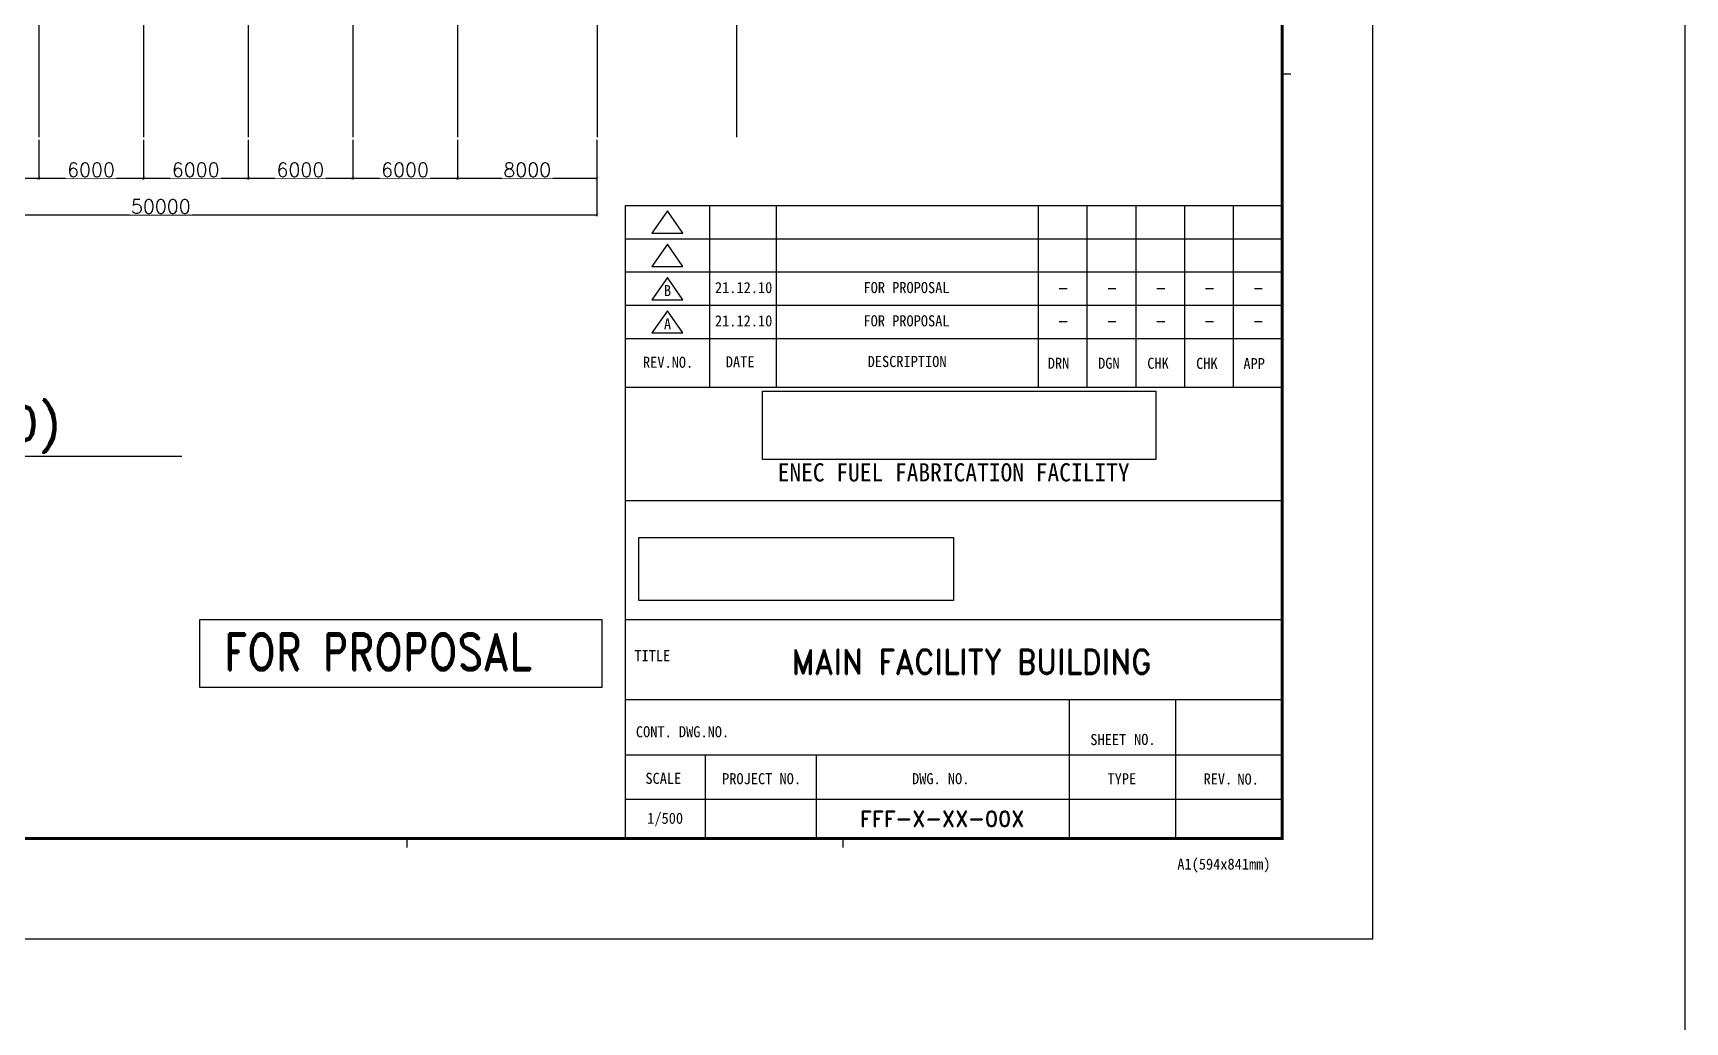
# Model space of a CAD drawing. Header units: millimetres. Extents: x -232466 to 860779, y -177975 to 311634.
# Drawn here: x 766094 to 860779, y 143393 to 200097 of the extents above; entities that cross this region are included whole.
import ezdxf
from ezdxf.enums import TextEntityAlignment as Align

# ---------------------------------------------------------------- set-up
doc = ezdxf.new("R2010")
doc.units = ezdxf.units.MM
doc.header["$XCLIPFRAME"] = 2
doc.linetypes.add('AXES', pattern=[50.8, 31.75, -6.35, 6.35, -6.35])
doc.linetypes.add('CENTER', pattern=[2, 1.25, -0.25, 0.25, -0.25])
for name, color, linetype in [('Center Line', 1, 'CENTER'), ('dim', 7, 'Continuous'), ('TEXT1', 7, 'Continuous'), ('TITLEBOX', 7, 'Continuous'), ('TXT', 2, 'Continuous')]:
    doc.layers.add(name, color=color, linetype=linetype)
doc.layers.add('TEXT', color=7, linetype='Continuous', lineweight=15)
doc.styles.add('RD20', font='ROMAND.SHX', dxfattribs={"width": 0.8, "height": 2})
doc.styles.add('RD6', font='ROMAND.shx', dxfattribs={"width": 0.83, "height": 6})
doc.styles.add('ROMAND', font='romand')
doc.styles.add('RomanS', font='romans.shx')
doc.styles.add('돋움체', font='')
doc.styles.get('돋움체').set_extended_font_data('DotumChe')
doc.dimstyles.new('HYUNDAI', dxfattribs={"dimscale": 120, "dimtxt": 3, "dimasz": 3, "dimexe": 1, "dimexo": 2, "dimgap": 1, "dimtad": 1, "dimdec": 0, "dimdsep": 46, "dimtxsty": 'RomanS', "dimcen": 0, "dimclrd": 256, "dimclre": 256, "dimclrt": 3, "dimadec": 0, "dimazin": 0, "dimtfac": 1, "dimtdec": 0, "dimtix": 1, "dimtmove": 2, "dimatfit": 3, "dimfxl": 1, "dimtvp": 1, "dimtolj": 1, "dimarcsym": 0})
picture_1 = doc.add_image_def('image1', size_in_pixel=(850, 283))
picture_2 = doc.add_image_def('image2.jpg', size_in_pixel=(500, 87))

# ---------------------------------------------------------------- blocks, each defined once
blk = doc.blocks.new('_ArchTick')
at = {"color": 0, "linetype": 'ByBlock', "const_width": 0.15}
blk.add_lwpolyline([(-0.5, -0.5), (0.5, 0.5)], dxfattribs=at)
blk = doc.blocks.new('*D365')
at = {"layer": 'Defpoints', "color": 0}
for p in [(760419, 194124), (766419, 194124), (766419, 191775)]:
    blk.add_point(p, dxfattribs=at)
at = {"layer": 'dim', "lineweight": -2}
for p, q in [((760419, 193964), (760419, 191695)), ((766419, 193964), (766419, 191695)), ((760419, 191775), (766419, 191775))]:
    blk.add_line(p, q, dxfattribs=at)
at = {"layer": 'dim', "lineweight": -2, "xscale": 160, "yscale": 160, "zscale": 160, "rotation": 180}
blk.add_blockref('_ArchTick', (760419, 191775), dxfattribs=at)
at = {"layer": 'dim', "lineweight": -2, "xscale": 160, "yscale": 160, "zscale": 160}
blk.add_blockref('_ArchTick', (766419, 191775), dxfattribs=at)
at = {"layer": 'dim', "color": 0, "insert": (763419, 192255), "char_height": 800, "attachment_point": 5, "style": 'RomanS', "bg_fill": 3, "box_fill_scale": 1.1, "bg_fill_color": 257, "bg_fill_transparency": 0}
blk.add_mtext('\\A1;\\H0.025x;\\H40x;6000', dxfattribs=at)
blk = doc.blocks.new('*D366')
at = {"layer": 'Defpoints', "color": 0}
for p in [(766419, 194124), (772419, 194124), (772419, 191775)]:
    blk.add_point(p, dxfattribs=at)
at = {"layer": 'dim', "lineweight": -2}
for p, q in [((766419, 193964), (766419, 191695)), ((772419, 193964), (772419, 191695)), ((766419, 191775), (772419, 191775))]:
    blk.add_line(p, q, dxfattribs=at)
at = {"layer": 'dim', "lineweight": -2, "xscale": 160, "yscale": 160, "zscale": 160, "rotation": 180}
blk.add_blockref('_ArchTick', (766419, 191775), dxfattribs=at)
at = {"layer": 'dim', "lineweight": -2, "xscale": 160, "yscale": 160, "zscale": 160}
blk.add_blockref('_ArchTick', (772419, 191775), dxfattribs=at)
at = {"layer": 'dim', "color": 0, "insert": (769419, 192255), "char_height": 800, "attachment_point": 5, "style": 'RomanS', "bg_fill": 3, "box_fill_scale": 1.1, "bg_fill_color": 257, "bg_fill_transparency": 0}
blk.add_mtext('\\A1;\\H0.025x;\\H40x;6000', dxfattribs=at)
blk = doc.blocks.new('*D367')
at = {"layer": 'Defpoints', "color": 0}
for p in [(772419, 194124), (778419, 194124), (778419, 191775)]:
    blk.add_point(p, dxfattribs=at)
at = {"layer": 'dim', "lineweight": -2}
for p, q in [((772419, 193964), (772419, 191695)), ((778419, 193964), (778419, 191695)), ((772419, 191775), (778419, 191775))]:
    blk.add_line(p, q, dxfattribs=at)
at = {"layer": 'dim', "lineweight": -2, "xscale": 160, "yscale": 160, "zscale": 160, "rotation": 180}
blk.add_blockref('_ArchTick', (772419, 191775), dxfattribs=at)
at = {"layer": 'dim', "lineweight": -2, "xscale": 160, "yscale": 160, "zscale": 160}
blk.add_blockref('_ArchTick', (778419, 191775), dxfattribs=at)
at = {"layer": 'dim', "color": 0, "insert": (775419, 192255), "char_height": 800, "attachment_point": 5, "style": 'RomanS', "bg_fill": 3, "box_fill_scale": 1.1, "bg_fill_color": 257, "bg_fill_transparency": 0}
blk.add_mtext('\\A1;\\H0.025x;\\H40x;6000', dxfattribs=at)
blk = doc.blocks.new('*D368')
at = {"layer": 'Defpoints', "color": 0}
for p in [(778419, 194124), (784419, 194124), (784419, 191775)]:
    blk.add_point(p, dxfattribs=at)
at = {"layer": 'dim', "lineweight": -2}
for p, q in [((778419, 193964), (778419, 191695)), ((784419, 193964), (784419, 191695)), ((778419, 191775), (784419, 191775))]:
    blk.add_line(p, q, dxfattribs=at)
at = {"layer": 'dim', "lineweight": -2, "xscale": 160, "yscale": 160, "zscale": 160, "rotation": 180}
blk.add_blockref('_ArchTick', (778419, 191775), dxfattribs=at)
at = {"layer": 'dim', "lineweight": -2, "xscale": 160, "yscale": 160, "zscale": 160}
blk.add_blockref('_ArchTick', (784419, 191775), dxfattribs=at)
at = {"layer": 'dim', "color": 0, "insert": (781419, 192255), "char_height": 800, "attachment_point": 5, "style": 'RomanS', "bg_fill": 3, "box_fill_scale": 1.1, "bg_fill_color": 257, "bg_fill_transparency": 0}
blk.add_mtext('\\A1;\\H0.025x;\\H40x;6000', dxfattribs=at)
blk = doc.blocks.new('*D369')
at = {"layer": 'Defpoints', "color": 0}
for p in [(784419, 194124), (790419, 194124), (790419, 191775)]:
    blk.add_point(p, dxfattribs=at)
at = {"layer": 'dim', "lineweight": -2}
for p, q in [((784419, 193964), (784419, 191695)), ((790419, 193964), (790419, 191695)), ((784419, 191775), (790419, 191775))]:
    blk.add_line(p, q, dxfattribs=at)
at = {"layer": 'dim', "lineweight": -2, "xscale": 160, "yscale": 160, "zscale": 160, "rotation": 180}
blk.add_blockref('_ArchTick', (784419, 191775), dxfattribs=at)
at = {"layer": 'dim', "lineweight": -2, "xscale": 160, "yscale": 160, "zscale": 160}
blk.add_blockref('_ArchTick', (790419, 191775), dxfattribs=at)
at = {"layer": 'dim', "color": 0, "insert": (787419, 192255), "char_height": 800, "attachment_point": 5, "style": 'RomanS', "bg_fill": 3, "box_fill_scale": 1.1, "bg_fill_color": 257, "bg_fill_transparency": 0}
blk.add_mtext('\\A1;\\H0.025x;\\H40x;6000', dxfattribs=at)
blk = doc.blocks.new('*D370')
at = {"layer": 'Defpoints', "color": 0}
for p in [(790419, 194124), (798419, 194124), (798419, 191775)]:
    blk.add_point(p, dxfattribs=at)
at = {"layer": 'dim', "lineweight": -2}
for p, q in [((790419, 193964), (790419, 191695)), ((798419, 193964), (798419, 191695)), ((790419, 191775), (798419, 191775))]:
    blk.add_line(p, q, dxfattribs=at)
at = {"layer": 'dim', "lineweight": -2, "xscale": 160, "yscale": 160, "zscale": 160, "rotation": 180}
blk.add_blockref('_ArchTick', (790419, 191775), dxfattribs=at)
at = {"layer": 'dim', "lineweight": -2, "xscale": 160, "yscale": 160, "zscale": 160}
blk.add_blockref('_ArchTick', (798419, 191775), dxfattribs=at)
at = {"layer": 'dim', "color": 0, "insert": (794419, 192255), "char_height": 800, "attachment_point": 5, "style": 'RomanS', "bg_fill": 3, "box_fill_scale": 1.1, "bg_fill_color": 257, "bg_fill_transparency": 0}
blk.add_mtext('\\A1;\\H0.025x;\\H40x;8000', dxfattribs=at)
blk = doc.blocks.new('*D371')
at = {"layer": 'Defpoints', "color": 0}
for p in [(748419, 194124), (798419, 194124), (798419, 189675)]:
    blk.add_point(p, dxfattribs=at)
at = {"layer": 'dim', "lineweight": -2}
for p, q in [((748419, 193964), (748419, 189595)), ((798419, 193964), (798419, 189595)), ((748419, 189675), (798419, 189675))]:
    blk.add_line(p, q, dxfattribs=at)
at = {"layer": 'dim', "lineweight": -2, "xscale": 160, "yscale": 160, "zscale": 160, "rotation": 180}
blk.add_blockref('_ArchTick', (748419, 189675), dxfattribs=at)
at = {"layer": 'dim', "lineweight": -2, "xscale": 160, "yscale": 160, "zscale": 160}
blk.add_blockref('_ArchTick', (798419, 189675), dxfattribs=at)
at = {"layer": 'dim', "color": 0, "insert": (773419, 190155), "char_height": 800, "attachment_point": 5, "style": 'RomanS', "bg_fill": 3, "box_fill_scale": 1.1, "bg_fill_color": 257, "bg_fill_transparency": 0}
blk.add_mtext('\\A1;\\H0.025x;\\H40x;50000', dxfattribs=at)

msp = doc.modelspace()

# ---------------------------------------------------------------- linework, layer by layer
msp.add_line((837686.3, 156168.4), (837686.3, 153878.9))
msp.add_lwpolyline([(713136.1, 175830.5), (774619.8, 175830.5)])
at = {"layer": 'Center Line', "linetype": 'AXES'}
for p, q in [((766419.4, 277297.7), (766419.4, 194123.5)), ((772419.4, 277297.7), (772419.4, 194123.5)), ((778419.4, 277297.7), (778419.4, 194123.5)), ((784419.4, 277297.7), (784419.4, 194123.5)), ((790419.4, 277297.7), (790419.4, 194123.5)), ((798419.4, 277297.7), (798419.4, 194123.5)), ((806419.4, 277297.7), (806419.4, 194123.5))]:
    msp.add_line(p, q, dxfattribs=at)
at = {"layer": 'TITLEBOX', "color": 4, "linetype": 'Continuous'}
for p, q in [((838186.3, 197738.5), (837686.3, 197738.5)), ((787530.6, 153395), (787530.6, 153895)), ((787530.6, 153395), (787530.6, 153895)), ((812530.6, 153395), (812530.6, 153895))]:
    msp.add_line(p, q, dxfattribs=at)
at = {"layer": 'TITLEBOX'}
for p, q in [((800035.8, 190212.1), (837686.3, 190212.1)), ((800035.8, 190212.1), (800035.8, 153878.9)), ((800035.8, 190212.1), (837686.3, 190212.1)), ((800035.8, 190212.1), (800035.8, 153878.9)), ((802452.5, 189894.1), (801562.1, 188622.1)), ((802452.5, 189894.1), (801562.1, 188622.1)), ((803342.9, 188622.1), (802452.5, 189894.1)), ((803342.9, 188622.1), (802452.5, 189894.1)), ((804869.3, 190212.1), (804869.3, 179781.9)), ((804869.3, 190212.1), (804869.3, 179781.9)), ((808685.2, 190212.1), (808685.2, 179781.9)), ((808685.2, 190212.1), (808685.2, 179781.9)), ((823705.6, 190202.9), (823705.6, 179781.9)), ((823705.6, 190202.9), (823705.6, 179781.9)), ((826501.8, 190202.9), (826501.8, 179781.9)), ((826501.8, 190202.9), (826501.8, 179781.9)), ((829297.9, 190202.9), (829297.9, 179781.9)), ((829297.9, 190202.9), (829297.9, 179781.9)), ((832094.1, 190202.9), (832094.1, 179781.9)), ((832094.1, 190202.9), (832094.1, 179781.9)), ((834890.2, 190202.9), (834890.2, 179781.9)), ((834890.2, 190202.9), (834890.2, 179781.9)), ((801562.1, 188622.1), (803342.9, 188622.1)), ((801562.1, 188622.1), (803342.9, 188622.1)), ((800035.8, 188304.1), (837686.3, 188304.1)), ((800035.8, 188304.1), (837686.3, 188304.1)), ((802452.5, 187986.1), (801562.1, 186714.1)), ((802452.5, 187986.1), (801562.1, 186714.1)), ((803342.9, 186714.1), (802452.5, 187986.1)), ((803342.9, 186714.1), (802452.5, 187986.1)), ((801562.1, 186714.1), (803342.9, 186714.1)), ((801562.1, 186714.1), (803342.9, 186714.1)), ((800035.8, 186396.1), (837686.3, 186396.1)), ((800035.8, 186396.1), (837686.3, 186396.1)), ((802452.5, 186078.1), (801562.1, 184806.2)), ((802452.5, 186078.1), (801562.1, 184806.2)), ((803342.9, 184806.2), (802452.5, 186078.1)), ((803342.9, 184806.2), (802452.5, 186078.1)), ((801562.1, 184806.2), (803342.9, 184806.2)), ((801562.1, 184806.2), (803342.9, 184806.2)), ((800035.8, 184488.2), (837686.3, 184488.2)), ((800035.8, 184488.2), (837686.3, 184488.2)), ((802452.5, 184170.2), (801562.1, 182898.2)), ((802452.5, 184170.2), (801562.1, 182898.2)), ((803342.9, 182898.2), (802452.5, 184170.2)), ((803342.9, 182898.2), (802452.5, 184170.2)), ((801562.1, 182898.2), (803342.9, 182898.2)), ((801562.1, 182898.2), (803342.9, 182898.2)), ((800035.8, 182580.2), (837686.3, 182580.2)), ((800035.8, 182580.2), (837686.3, 182580.2)), ((800035.8, 179781.9), (837686.3, 179781.9)), ((800035.8, 179781.9), (837686.3, 179781.9)), ((800035.8, 173284.1), (837686.3, 173284.1)), ((800035.8, 173284.1), (837686.3, 173284.1)), ((800035.8, 166471.4), (837686.3, 166471.4)), ((800035.8, 166471.4), (837686.3, 166471.4)), ((800035.8, 161892.3), (837686.3, 161892.3)), ((800035.8, 161892.3), (837686.3, 161892.3)), ((825475.3, 161892.3), (825475.3, 153878.9)), ((825475.3, 161892.3), (825475.3, 153878.9)), ((831580.8, 161892.3), (831580.8, 153878.9)), ((831580.8, 161892.3), (831580.8, 153878.9)), ((800035.8, 158712.4), (837686.3, 158712.4)), ((800035.8, 158712.4), (837686.3, 158712.4)), ((804614.9, 158712.4), (804614.9, 153878.9)), ((804614.9, 158712.4), (804614.9, 153878.9)), ((810974.8, 158712.4), (810974.8, 153878.9)), ((810974.8, 158712.4), (810974.8, 153878.9)), ((800035.8, 156168.4), (837686.3, 156168.4)), ((800035.8, 156168.4), (837686.3, 156168.4))]:
    msp.add_line(p, q, dxfattribs=at)
at = {"layer": 'TITLEBOX', "color": 30, "linetype": 'Continuous'}
for p, q in [((775661.6, 166471.4), (798689.9, 166471.4)), ((775661.6, 162564.6), (775661.6, 166471.4)), ((798689.9, 166471.4), (798689.9, 162564.6)), ((798689.9, 162564.6), (775661.6, 162564.6)), ((812530.6, 153395), (812530.6, 153895))]:
    msp.add_line(p, q, dxfattribs=at)
at = {"layer": 'TITLEBOX', "color": 30}
msp.add_line((837686.3, 153878.9), (837686.3, 153916.7), dxfattribs=at)
at = {"layer": 'TITLEBOX', "color": 7}
msp.add_lwpolyline([(632621.3, 296645.3), (842871.3, 296645.3), (842871.3, 148145.3), (632621.3, 148145.3)], close=True, dxfattribs=at)
at = {"layer": 'TITLEBOX', "color": 4, "const_width": 175}
msp.add_lwpolyline([(637621.3, 291645.3), (837686.3, 291645.3), (837686.3, 153916.7), (637621.3, 153916.7)], close=True, dxfattribs=at)

# ---------------------------------------------------------------- texts
at = {"layer": 'TEXT', "color": 7, "style": '돋움체'}
for s, height, p in [('B', 636, (802460.9, 185329.3)), ('21.12.10', 635.99, (806824, 185502.8)), ('FOR PROPOSAL', 635.989, (816159.9, 185502.8)), ('A', 636, (802460.9, 183421.3)), ('21.12.10', 635.99, (806824, 183594.8)), ('FOR PROPOSAL', 635.989, (816159.9, 183594.8))]:
    msp.add_text(s, height=height, dxfattribs=at).set_placement(p, align=Align.MIDDLE_CENTER)
msp.add_text('1/500', height=635.99, dxfattribs=at).set_placement((802325.3, 155023.6), align=Align.MIDDLE)
at = {"layer": 'TEXT1', "color": 3, "style": 'ROMAND'}
msp.add_text('GROUND FLOOR PLAN (FL+0.000)', height=2000, dxfattribs=at).set_placement((721936.1, 176705.1))
at = {"layer": 'TITLEBOX', "style": '돋움체'}
for s, height, p in [('REV.NO.', 635.99, (801056.2, 180903.5)), ('REV.NO.', 635.99, (801056.2, 180903.5)), ('DATE', 635.99, (805801.8, 180928.8)), ('DATE', 635.99, (805801.8, 180928.8)), ('DESCRIPTION', 635.989, (813933.1, 180945.7)), ('DESCRIPTION', 635.989, (813933.1, 180945.7)), ('DRN', 635.99, (824258.9, 180845.9)), ('DRN', 635.99, (824258.9, 180845.9)), ('DGN', 635.99, (827143.5, 180845.9)), ('DGN', 635.99, (827143.5, 180845.9)), ('CHK', 635.99, (829959.8, 180845.9)), ('CHK', 635.99, (829959.8, 180845.9)), ('CHK', 635.99, (832760.8, 180838.9)), ('CHK', 635.99, (832760.8, 180838.9)), ('APP', 635.99, (835470, 180825.8)), ('APP', 635.99, (835470, 180825.8)), ('TITLE', 635.99, (800563.4, 164078.6)), ('TITLE', 635.99, (800563.4, 164078.6)), ('CONT. DWG.NO.', 635.989, (800650, 159716.9)), ('CONT. DWG.NO.', 635.989, (800650, 159716.9)), ('SHEET', 635.99, (826697.3, 159268.1)), ('SHEET', 635.99, (826697.3, 159268.1)), ('NO.', 635.99, (829203.4, 159277.6)), ('NO.', 635.99, (829203.4, 159277.6)), ('SCALE', 635.99, (801193.6, 157044.3)), ('SCALE', 635.99, (801193.6, 157044.3)), ('PROJECT NO.', 635.989, (805591.6, 157025.5)), ('PROJECT NO.', 635.989, (805591.6, 157025.5)), ('DWG. NO.', 635.99, (816476.1, 157025.4)), ('DWG. NO.', 635.99, (816476.1, 157025.4)), ('TYPE', 635.99, (827680.1, 157018.9)), ('TYPE', 635.99, (827680.1, 157018.9)), ('REV.', 635.99, (833183.8, 157012.2)), ('REV.', 635.99, (833183.8, 157012.2)), ('NO.', 635.99, (835124.8, 157000.5)), ('NO.', 635.99, (835124.8, 157000.5))]:
    msp.add_text(s, height=height, dxfattribs=at).set_placement(p)
at = {"layer": 'TITLEBOX', "color": 3, "style": '돋움체'}
msp.add_text('ENEC FUEL FABRICATION FACILITY', height=1040.473, dxfattribs=at).set_placement((818861, 174908.6), align=Align.MIDDLE)
at = {"layer": 'TITLEBOX', "color": 0, "style": '돋움체'}
msp.add_text('A1(594x841mm)', height=635.989, dxfattribs=at).set_placement((831680.5, 152127.9))
at = {"layer": 'TXT', "color": 7, "style": 'RD20', "width": 0.83}
for p in [(825143.7, 185154.1), (827939.8, 185154.1), (830735.9, 185154.1), (833532.1, 185154.1), (836328.2, 185154.1), (825143.7, 183246.1), (827939.8, 183246.1), (830735.9, 183246.1), (833532.1, 183246.1), (836328.2, 183246.1)]:
    msp.add_text('-', height=706.9, dxfattribs=at).set_placement(p, align=Align.CENTER)
at = {"layer": 'TXT', "color": 30, "linetype": 'Continuous', "style": 'RD6', "width": 0.83}
msp.add_text('FOR PROPOSAL', height=2088.752, dxfattribs=at).set_placement((777038.2, 163572.2))
at = {"layer": 'TXT', "color": 7, "style": 'ROMAND', "width": 0.9}
msp.add_text('MAIN FACILITY BUILDING', height=1413.793, dxfattribs=at).set_placement((819885, 164050.5), align=Align.MIDDLE)
at = {"layer": 'TXT', "color": 7, "style": 'RD20'}
msp.add_text('FFF-X-XX-00X', height=883.621, dxfattribs=at).set_placement((818207.9, 154597.6), align=Align.CENTER)

# ---------------------------------------------------------------- pictures from other files: only their frames are drawn
image = msp.add_image(picture_2, insert=(807906.8, 175643.9), size_in_units=(22539.8, 3921.9))
image.dxf.flags = 7
image = msp.add_image(picture_1, insert=(800473.6, 165994.7), size_in_units=(18569.9, 6182.7))
image.set_boundary_path([(15.169, 45.797), (840.684, 210.9)])

# ---------------------------------------------------------------- next in the draw order: dimensions: what is measured, and where the dimension line sits
at = {"layer": 'dim'}
dim = msp.add_linear_dim(base=(766419.4, 191775), p1=(760419.4, 194123.5), p2=(766419.4, 194123.5), text='\\H0.025x;\\H40x;<>', dimstyle='HYUNDAI', override={"dimscale": 80, "dimtxt": 10, "dimasz": 2, "dimpost": '\\X', "dimtxsty": 'RomanS', "dimblk1": 'ArchTick', "dimblk2": 'ArchTick', "dimsah": 1, "dimclrt": 0, "dimtfill": 1}, dxfattribs=at)
dim.commit()
dim.dimension.update_dxf_attribs({"geometry": '*D365', "text_midpoint": (763419.4, 192255)})

# ---------------------------------------------------------------- next in the draw order: dimensions: what is measured, and where the dimension line sits
dim = msp.add_linear_dim(base=(772419.4, 191775), p1=(766419.4, 194123.5), p2=(772419.4, 194123.5), text='\\H0.025x;\\H40x;<>', dimstyle='HYUNDAI', override={"dimscale": 80, "dimtxt": 10, "dimasz": 2, "dimpost": '\\X', "dimtxsty": 'RomanS', "dimblk1": 'ArchTick', "dimblk2": 'ArchTick', "dimsah": 1, "dimclrt": 0, "dimtfill": 1}, dxfattribs=at)
dim.commit()
dim.dimension.update_dxf_attribs({"geometry": '*D366', "text_midpoint": (769419.4, 192255)})

# ---------------------------------------------------------------- next in the draw order: dimensions: what is measured, and where the dimension line sits
dim = msp.add_linear_dim(base=(778419.4, 191775), p1=(772419.4, 194123.5), p2=(778419.4, 194123.5), text='\\H0.025x;\\H40x;<>', dimstyle='HYUNDAI', override={"dimscale": 80, "dimtxt": 10, "dimasz": 2, "dimpost": '\\X', "dimtxsty": 'RomanS', "dimblk1": 'ArchTick', "dimblk2": 'ArchTick', "dimsah": 1, "dimclrt": 0, "dimtfill": 1}, dxfattribs=at)
dim.commit()
dim.dimension.update_dxf_attribs({"geometry": '*D367', "text_midpoint": (775419.4, 192255)})

# ---------------------------------------------------------------- next in the draw order: dimensions: what is measured, and where the dimension line sits
dim = msp.add_linear_dim(base=(784419.4, 191775), p1=(778419.4, 194123.5), p2=(784419.4, 194123.5), text='\\H0.025x;\\H40x;<>', dimstyle='HYUNDAI', override={"dimscale": 80, "dimtxt": 10, "dimasz": 2, "dimpost": '\\X', "dimtxsty": 'RomanS', "dimblk1": 'ArchTick', "dimblk2": 'ArchTick', "dimsah": 1, "dimclrt": 0, "dimtfill": 1}, dxfattribs=at)
dim.commit()
dim.dimension.update_dxf_attribs({"geometry": '*D368', "text_midpoint": (781419.4, 192255)})

# ---------------------------------------------------------------- next in the draw order: dimensions: what is measured, and where the dimension line sits
dim = msp.add_linear_dim(base=(790419.4, 191775), p1=(784419.4, 194123.5), p2=(790419.4, 194123.5), text='\\H0.025x;\\H40x;<>', dimstyle='HYUNDAI', override={"dimscale": 80, "dimtxt": 10, "dimasz": 2, "dimpost": '\\X', "dimtxsty": 'RomanS', "dimblk1": 'ArchTick', "dimblk2": 'ArchTick', "dimsah": 1, "dimclrt": 0, "dimtfill": 1}, dxfattribs=at)
dim.commit()
dim.dimension.update_dxf_attribs({"geometry": '*D369', "text_midpoint": (787419.4, 192255)})

# ---------------------------------------------------------------- next in the draw order: dimensions: what is measured, and where the dimension line sits
dim = msp.add_linear_dim(base=(798419.4, 191775), p1=(790419.4, 194123.5), p2=(798419.4, 194123.5), text='\\H0.025x;\\H40x;<>', dimstyle='HYUNDAI', override={"dimscale": 80, "dimtxt": 10, "dimasz": 2, "dimpost": '\\X', "dimtxsty": 'RomanS', "dimblk1": 'ArchTick', "dimblk2": 'ArchTick', "dimsah": 1, "dimclrt": 0, "dimtfill": 1}, dxfattribs=at)
dim.commit()
dim.dimension.update_dxf_attribs({"geometry": '*D370', "text_midpoint": (794419.4, 192255)})

# ---------------------------------------------------------------- next in the draw order: dimensions: what is measured, and where the dimension line sits
dim = msp.add_linear_dim(base=(798419.4, 189675.4), p1=(748419.4, 194123.5), p2=(798419.4, 194123.5), text='\\H0.025x;\\H40x;<>', dimstyle='HYUNDAI', override={"dimscale": 80, "dimtxt": 10, "dimasz": 2, "dimpost": '\\X', "dimtxsty": 'RomanS', "dimblk1": 'ArchTick', "dimblk2": 'ArchTick', "dimsah": 1, "dimclrt": 0, "dimtfill": 1}, dxfattribs=at)
dim.commit()
dim.dimension.update_dxf_attribs({"geometry": '*D371', "text_midpoint": (773419.4, 190155.4)})

# ---------------------------------------------------------------- next in the draw order: linework, layer by layer
msp.add_lwpolyline([(223055.1, 311633.8), (860779.3, 311633.8), (860779.3, -177974.5), (223055.1, -177974.5)], close=True)

doc.saveas('drawing.dxf')
